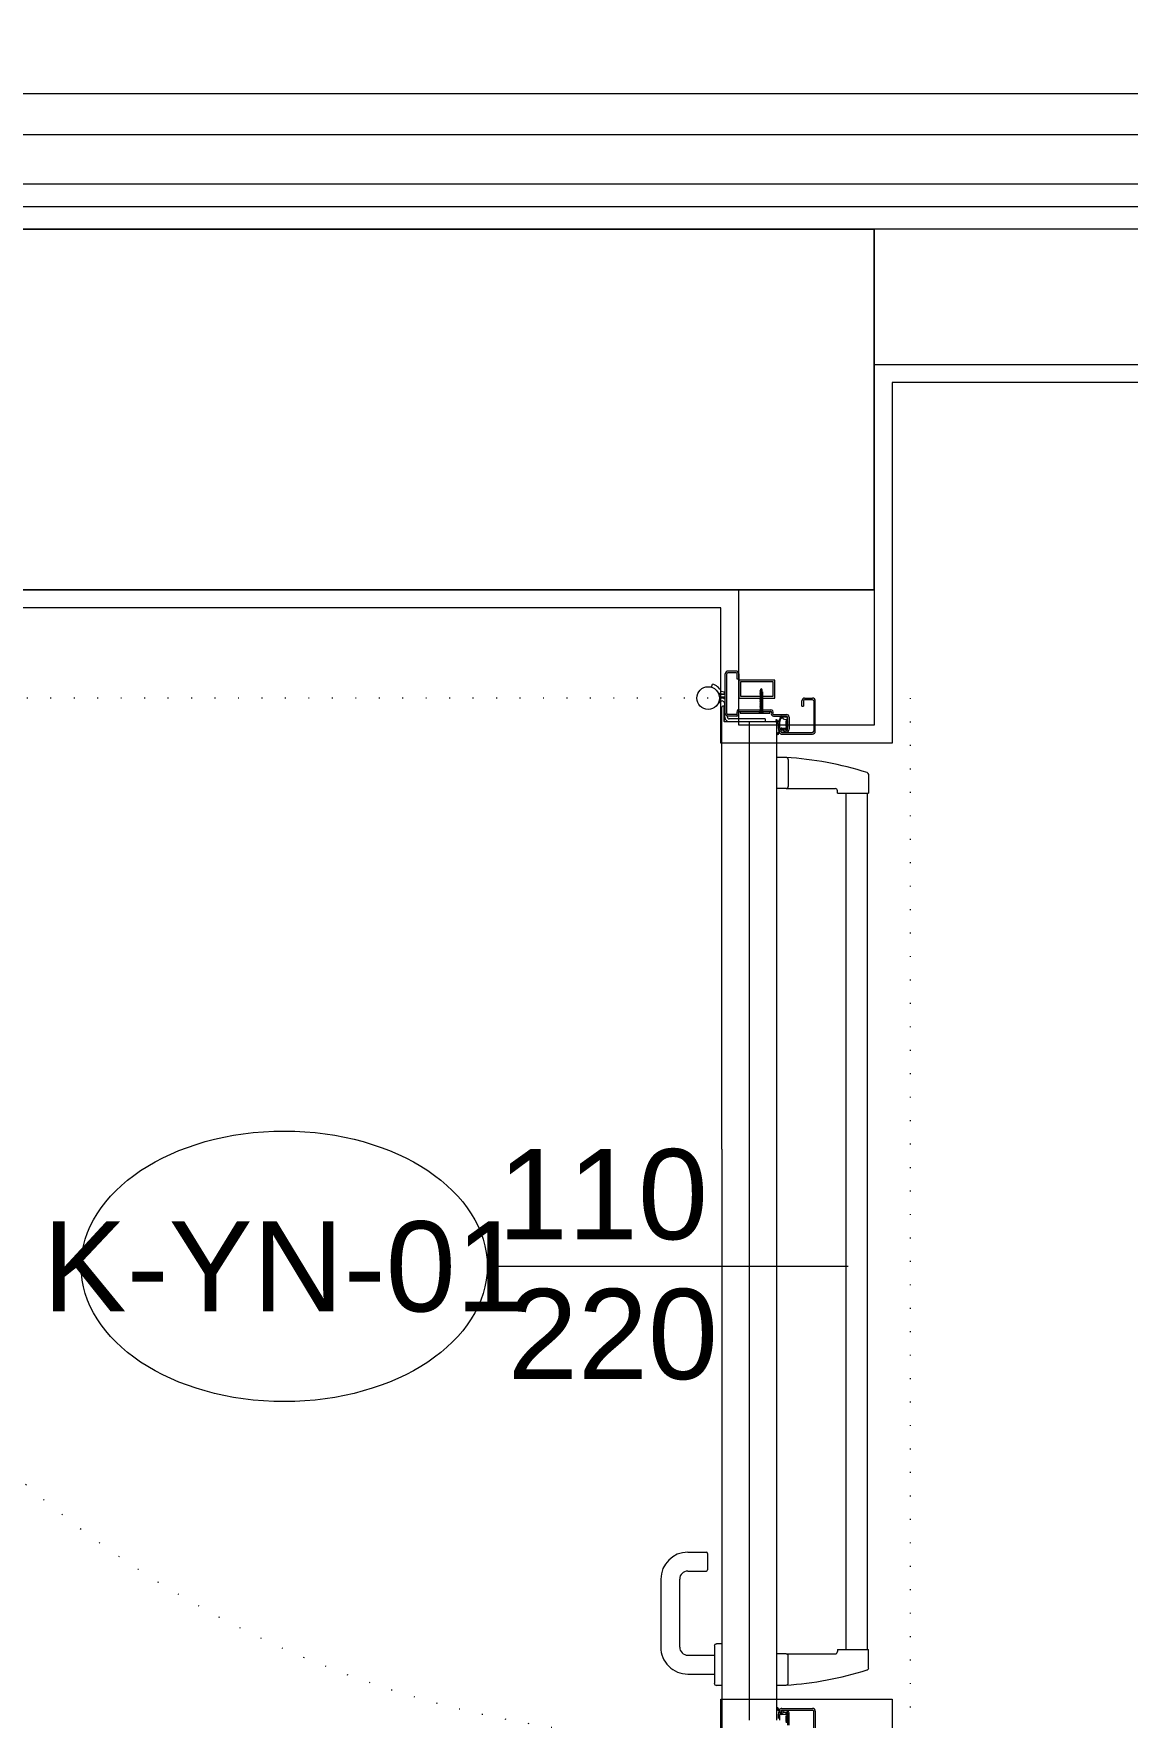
# Model space of a CAD drawing. Extents: x -1286 to 34975, y -230 to 6637.
# Drawn here: x 10302.7 to 10423.9, y 3727.5 to 3914.2 of the extents above; entities that cross this region are included whole.
import ezdxf
from ezdxf.enums import TextEntityAlignment as Align

# ---------------------------------------------------------------- set-up
doc = ezdxf.new("R2010")
doc.units = 0
doc.header["$LTSCALE"] = 20
doc.linetypes.add('DOT2', pattern=[0.125, 0, -0.125])
doc.layers.get('0').update_dxf_attribs({"color": 9, "lineweight": 9})
for name, color, linetype, lineweight in [('00', 9, 'Continuous', 9), ('01', 9, 'Continuous', 9), ('06D', 9, 'Continuous', 9), ('07', 9, 'Continuous', 9), ('10A', 9, 'Continuous', 9), ('14', 9, 'Continuous', 9), ('22', 8, 'Continuous', 9), ('33', 9, 'BATTING', 9)]:
    doc.layers.add(name, color=color, linetype=linetype, lineweight=lineweight)
doc.styles.add('Arial', font='arial.ttf', dxfattribs={"height": 2.5})
doc.linetypes.add('BATTING', pattern='A,0.0001,-0.1,[134,ltypeshp.shx,S=0.1,R=0,X=-0.1,Y=0],-0.2,[134,ltypeshp.shx,S=0.1,R=180,X=0.1,Y=0],-0.1', length=0.4001)

# ---------------------------------------------------------------- blocks, each defined once
blk = doc.blocks.new('p-yng-01')
at = {"ltscale": 2}
for p, q in [((10.49, 12.39), (12.53, 12.39)), ((12.53, 8.93), (12.53, 12.39)), ((12.53, 12.21), (107.47, 12.21)), ((109.51, 12.39), (107.47, 12.39)), ((107.47, 8.93), (107.47, 12.39)), ((12.53, 9.87), (107.47, 9.87)), ((12.04, 3.24), (12.04, 8.69)), ((12.53, 8.93), (12.28, 8.93)), ((107.47, 8.93), (107.72, 8.93)), ((107.96, 3.24), (107.96, 8.69)), ((8.57, 3.24), (8.57, 2.19)), ((8.82, 3.49), (11.79, 3.49)), ((12.04, 3.24), (12.04, 2.19)), ((107.96, 3.24), (107.96, 2.19)), ((111.18, 3.49), (108.21, 3.49)), ((111.43, 2.19), (111.43, 3.24)), ((96.84, -5.45), (98.63, -5.45)), ((106.87, -3.86), (106.87, -4.46)), ((107.12, -4.7), (111.21, -4.7)), ((108.12, -7.65), (108.12, -4.7)), ((110.22, -7.65), (110.22, -4.7)), ((111.46, -3.86), (111.46, -4.46)), ((96.69, -7.65), (96.69, -5.6)), ((98.78, -7.65), (98.78, -5.6)), ((99.68, -8.55), (107.22, -8.55)), ((99.68, -10.64), (107.22, -10.64))]:
    blk.add_line(p, q, dxfattribs=at)
at = {"linetype": 'Continuous'}
for p, q in [((2, 5.3), (2, 6.17)), ((2.18, 6.17), (2.18, 5.3)), ((5.68, 6.48), (2.31, 6.48)), ((2.31, 6.3), (5.68, 6.3)), ((5.81, 2.77), (5.81, 6.17)), ((5.99, 2.77), (5.99, 6.17)), ((114.01, 2.77), (114.01, 6.17)), ((114.19, 2.77), (114.19, 6.17)), ((114.32, 6.48), (117.69, 6.48)), ((117.69, 6.3), (114.32, 6.3)), ((2.31, 5.17), (2.9, 5.17)), ((2.9, 4.99), (2.31, 4.99)), ((2.9, 4.99), (2.9, 5.17)), ((3.82, 1.85), (3.82, 3.29)), ((4, 1.85), (4, 3.29)), ((4.01, 2.75), (4.08, 2.85)), ((4.04, 3.31), (4.18, 3.39)), ((4.12, 3.59), (5.45, 3.59)), ((5.45, 3.41), (4.12, 3.41)), ((4.12, 2.8), (4.29, 2.91)), ((4.29, 2.92), (4.36, 3.22)), ((4.65, 2.36), (4.41, 2.2)), ((4.46, 2.12), (4.83, 2.36)), ((4.47, 3.41), (5.1, 3.41)), ((4.59, -3.61), (4.59, 2.09)), ((4.69, 2.19), (52, 2.19)), ((5.33, 2.76), (5.34, 3.2)), ((5.35, 3.4), (5.56, 3.32)), ((5.45, 3.23), (5.45, 3.23)), ((5.55, 3.27), (5.46, 3.27)), ((5.58, 3.24), (5.46, 2.85)), ((5.75, 3.19), (5.63, 2.79)), ((5.77, 2.42), (5.98, 2.25)), ((5.78, 2.53), (6.04, 2.33)), ((52, 2.19), (115.31, 2.19)), ((114.22, 2.53), (113.96, 2.33)), ((114.23, 2.42), (114.02, 2.25)), ((114.25, 3.19), (114.37, 2.79)), ((114.42, 3.24), (114.54, 2.85)), ((114.65, 3.4), (114.44, 3.32)), ((114.45, 3.27), (114.54, 3.27)), ((115.88, 3.59), (114.55, 3.59)), ((114.55, 3.41), (115.88, 3.41)), ((114.55, 3.23), (114.55, 3.23)), ((114.67, 2.76), (114.66, 3.2)), ((1, 0.54), (0.95, 0.49)), ((1, 0.54), (0.95, 0.49)), ((1, 0.44), (0.95, 0.49)), ((1, 0.44), (0.95, 0.49)), ((1.12, 0.58), (1, 0.54)), ((1.12, 0.58), (1, 0.54)), ((1, 0.44), (1.12, 0.4)), ((1, 0.44), (1.12, 0.4)), ((1.11, 0.4), (1.18, 0.4)), ((1.11, 0.4), (1.18, 0.4)), ((3.27, 0.58), (1.12, 0.58)), ((1.12, 0.58), (1.12, 0.4)), ((3.27, 0.58), (1.12, 0.58)), ((1.12, 0.58), (1.12, 0.4)), ((3.16, 0.4), (1.12, 0.4)), ((3.16, 0.4), (1.12, 0.4)), ((1.14, 0.33), (1.33, 0.66)), ((1.14, 0.33), (1.33, 0.66)), ((1.14, 0.33), (1.16, 0.4)), ((1.14, 0.33), (1.16, 0.4)), ((1.15, 0.32), (1.34, 0.65)), ((1.15, 0.32), (1.34, 0.65)), ((1.2, 0.4), (1.27, 0.4)), ((1.2, 0.4), (1.27, 0.4)), ((1.29, 0.58), (1.21, 0.58)), ((1.29, 0.58), (1.21, 0.58)), ((1.23, 0.33), (1.42, 0.66)), ((1.23, 0.33), (1.42, 0.66)), ((1.23, 0.33), (1.25, 0.4)), ((1.23, 0.33), (1.25, 0.4)), ((1.24, 0.32), (1.43, 0.65)), ((1.24, 0.32), (1.43, 0.65)), ((1.29, 0.4), (1.36, 0.4)), ((1.29, 0.4), (1.36, 0.4)), ((1.38, 0.58), (1.3, 0.58)), ((1.38, 0.58), (1.3, 0.58)), ((1.31, 0.58), (1.32, 0.61)), ((1.31, 0.58), (1.32, 0.61)), ((1.32, 0.33), (1.51, 0.66)), ((1.32, 0.33), (1.51, 0.66)), ((1.32, 0.33), (1.34, 0.4)), ((1.32, 0.33), (1.34, 0.4)), ((1.33, 0.32), (1.52, 0.65)), ((1.33, 0.32), (1.52, 0.65)), ((1.38, 0.4), (1.45, 0.4)), ((1.38, 0.4), (1.45, 0.4)), ((1.47, 0.58), (1.39, 0.58)), ((1.47, 0.58), (1.39, 0.58)), ((1.4, 0.58), (1.41, 0.61)), ((1.4, 0.58), (1.41, 0.61)), ((1.41, 0.33), (1.6, 0.66)), ((1.41, 0.33), (1.6, 0.66)), ((1.41, 0.33), (1.6, 0.66)), ((1.41, 0.33), (1.6, 0.66)), ((1.41, 0.33), (1.43, 0.4)), ((1.41, 0.33), (1.43, 0.4)), ((1.41, 0.33), (1.43, 0.4)), ((1.41, 0.33), (1.43, 0.4)), ((1.42, 0.32), (1.61, 0.65)), ((1.42, 0.32), (1.61, 0.65)), ((1.42, 0.32), (1.61, 0.65)), ((1.42, 0.32), (1.61, 0.65)), ((1.47, 0.4), (1.54, 0.4)), ((1.47, 0.4), (1.54, 0.4)), ((1.47, 0.4), (1.54, 0.4)), ((1.47, 0.4), (1.54, 0.4)), ((1.56, 0.58), (1.48, 0.58)), ((1.56, 0.58), (1.48, 0.58)), ((1.49, 0.58), (1.5, 0.61)), ((1.49, 0.58), (1.5, 0.61)), ((1.5, 0.33), (1.69, 0.66)), ((1.5, 0.33), (1.69, 0.66)), ((1.5, 0.33), (1.52, 0.4)), ((1.5, 0.33), (1.52, 0.4)), ((1.51, 0.32), (1.7, 0.65)), ((1.51, 0.32), (1.7, 0.65)), ((1.56, 0.4), (1.63, 0.4)), ((1.56, 0.4), (1.63, 0.4)), ((1.65, 0.58), (1.57, 0.58)), ((1.65, 0.58), (1.57, 0.58)), ((1.58, 0.58), (1.59, 0.61)), ((1.58, 0.58), (1.59, 0.61)), ((1.58, 0.58), (1.59, 0.61)), ((1.58, 0.58), (1.59, 0.61)), ((1.59, 0.33), (1.78, 0.66)), ((1.59, 0.33), (1.78, 0.66)), ((1.59, 0.33), (1.61, 0.4)), ((1.59, 0.33), (1.61, 0.4)), ((1.6, 0.32), (1.79, 0.65)), ((1.6, 0.32), (1.79, 0.65)), ((1.65, 0.4), (1.72, 0.4)), ((1.65, 0.4), (1.72, 0.4)), ((1.74, 0.58), (1.66, 0.58)), ((1.74, 0.58), (1.66, 0.58)), ((1.67, 0.58), (1.68, 0.61)), ((1.67, 0.58), (1.68, 0.61)), ((1.68, 0.33), (1.87, 0.66)), ((1.68, 0.33), (1.87, 0.66)), ((1.68, 0.33), (1.7, 0.4)), ((1.68, 0.33), (1.7, 0.4)), ((1.69, 0.32), (1.88, 0.65)), ((1.69, 0.32), (1.88, 0.65)), ((1.74, 0.4), (1.81, 0.4)), ((1.74, 0.4), (1.81, 0.4)), ((1.83, 0.58), (1.75, 0.58)), ((1.83, 0.58), (1.75, 0.58)), ((1.76, 0.58), (1.77, 0.61)), ((1.76, 0.58), (1.77, 0.61)), ((1.77, 0.33), (1.96, 0.66)), ((1.77, 0.33), (1.96, 0.66)), ((1.77, 0.33), (1.79, 0.4)), ((1.77, 0.33), (1.79, 0.4)), ((1.78, 0.32), (1.97, 0.65)), ((1.78, 0.32), (1.97, 0.65)), ((1.83, 0.4), (1.9, 0.4)), ((1.83, 0.4), (1.9, 0.4)), ((1.92, 0.58), (1.84, 0.58)), ((1.92, 0.58), (1.84, 0.58)), ((1.85, 0.58), (1.86, 0.61)), ((1.85, 0.58), (1.86, 0.61)), ((1.86, 0.33), (2.05, 0.66)), ((1.86, 0.33), (2.05, 0.66)), ((1.86, 0.33), (1.88, 0.4)), ((1.86, 0.33), (1.88, 0.4)), ((1.87, 0.32), (2.06, 0.65)), ((1.87, 0.32), (2.06, 0.65)), ((1.92, 0.4), (1.99, 0.4)), ((1.92, 0.4), (1.99, 0.4)), ((2.01, 0.58), (1.93, 0.58)), ((2.01, 0.58), (1.93, 0.58)), ((1.94, 0.58), (1.95, 0.61)), ((1.94, 0.58), (1.95, 0.61)), ((1.95, 0.33), (2.14, 0.66)), ((1.95, 0.33), (2.14, 0.66)), ((1.95, 0.33), (1.97, 0.4)), ((1.95, 0.33), (1.97, 0.4)), ((1.96, 0.32), (2.15, 0.65)), ((1.96, 0.32), (2.15, 0.65)), ((2, -2), (2, 0.69)), ((2.01, 0.4), (2.08, 0.4)), ((2.01, 0.4), (2.08, 0.4)), ((2.1, 0.58), (2.02, 0.58)), ((2.1, 0.58), (2.02, 0.58)), ((2.03, 0.58), (2.04, 0.61)), ((2.03, 0.58), (2.04, 0.61)), ((2.04, 0.33), (2.23, 0.66)), ((2.04, 0.33), (2.23, 0.66)), ((2.04, 0.33), (2.06, 0.4)), ((2.04, 0.33), (2.06, 0.4)), ((2.05, 0.32), (2.24, 0.65)), ((2.05, 0.32), (2.24, 0.65)), ((2.1, 0.4), (2.17, 0.4)), ((2.1, 0.4), (2.17, 0.4)), ((2.19, 0.58), (2.11, 0.58)), ((2.19, 0.58), (2.11, 0.58)), ((2.12, 0.58), (2.13, 0.61)), ((2.12, 0.58), (2.13, 0.61)), ((2.13, 0.33), (2.32, 0.66)), ((2.13, 0.33), (2.32, 0.66)), ((2.13, 0.33), (2.15, 0.4)), ((2.13, 0.33), (2.15, 0.4)), ((2.14, 0.32), (2.33, 0.65)), ((2.14, 0.32), (2.33, 0.65)), ((2.19, 0.4), (2.26, 0.4)), ((2.19, 0.4), (2.26, 0.4)), ((2.28, 0.58), (2.2, 0.58)), ((2.28, 0.58), (2.2, 0.58)), ((2.21, 0.58), (2.22, 0.61)), ((2.21, 0.58), (2.22, 0.61)), ((2.22, 0.33), (2.41, 0.66)), ((2.22, 0.33), (2.41, 0.66)), ((2.22, 0.33), (2.24, 0.4)), ((2.22, 0.33), (2.24, 0.4)), ((2.23, 0.32), (2.42, 0.65)), ((2.23, 0.32), (2.42, 0.65)), ((2.28, 0.4), (2.35, 0.4)), ((2.28, 0.4), (2.35, 0.4)), ((2.37, 0.58), (2.29, 0.58)), ((2.37, 0.58), (2.29, 0.58)), ((2.3, 0.58), (2.31, 0.61)), ((2.3, 0.58), (2.31, 0.61)), ((2.31, 0.33), (2.5, 0.66)), ((2.31, 0.33), (2.5, 0.66)), ((2.31, 0.33), (2.33, 0.4)), ((2.31, 0.33), (2.33, 0.4)), ((2.32, 0.32), (2.51, 0.65)), ((2.32, 0.32), (2.51, 0.65)), ((2.37, 0.4), (2.44, 0.4)), ((2.37, 0.4), (2.44, 0.4)), ((2.46, 0.58), (2.38, 0.58)), ((2.46, 0.58), (2.38, 0.58)), ((2.39, 0.58), (2.4, 0.61)), ((2.39, 0.58), (2.4, 0.61)), ((2.4, 0.33), (2.59, 0.66)), ((2.4, 0.33), (2.59, 0.66)), ((2.4, 0.33), (2.59, 0.66)), ((2.4, 0.33), (2.59, 0.66)), ((2.4, 0.33), (2.42, 0.4)), ((2.4, 0.33), (2.42, 0.4)), ((2.4, 0.33), (2.42, 0.4)), ((2.4, 0.33), (2.42, 0.4)), ((2.41, 0.32), (2.6, 0.65)), ((2.41, 0.32), (2.6, 0.65)), ((2.41, 0.32), (2.6, 0.65)), ((2.41, 0.32), (2.6, 0.65)), ((2.46, 0.4), (2.53, 0.4)), ((2.46, 0.4), (2.56, 0.4)), ((2.46, 0.4), (2.53, 0.4)), ((2.46, 0.4), (2.56, 0.4)), ((2.55, 0.58), (2.47, 0.58)), ((2.55, 0.58), (2.47, 0.58)), ((2.48, 0.58), (2.49, 0.61)), ((2.48, 0.58), (2.49, 0.61)), ((2.49, 0.33), (2.68, 0.66)), ((2.49, 0.33), (2.68, 0.66)), ((2.49, 0.33), (2.51, 0.4)), ((2.49, 0.33), (2.51, 0.4)), ((2.5, 0.32), (2.69, 0.65)), ((2.5, 0.32), (2.69, 0.65)), ((2.55, 0.4), (2.62, 0.4)), ((2.55, 0.4), (2.62, 0.4)), ((2.64, 0.58), (2.56, 0.58)), ((2.6, 0.58), (2.56, 0.58)), ((2.64, 0.58), (2.56, 0.58)), ((2.6, 0.58), (2.56, 0.58)), ((2.6, 0.4), (2.56, 0.4)), ((2.6, 0.4), (2.56, 0.4)), ((2.57, 0.58), (2.58, 0.61)), ((2.57, 0.58), (2.58, 0.61)), ((2.57, 0.58), (2.58, 0.61)), ((2.57, 0.58), (2.58, 0.61)), ((2.58, 0.33), (2.77, 0.66)), ((2.58, 0.33), (2.77, 0.66)), ((2.58, 0.33), (2.6, 0.4)), ((2.58, 0.33), (2.6, 0.4)), ((2.59, 0.32), (2.78, 0.65)), ((2.59, 0.32), (2.78, 0.65)), ((2.64, 0.4), (2.71, 0.4)), ((2.73, 0.58), (2.65, 0.58)), ((2.66, 0.58), (2.67, 0.61)), ((2.67, 0.33), (2.86, 0.66)), ((2.67, 0.33), (2.69, 0.4)), ((2.68, 0.32), (2.87, 0.65)), ((2.73, 0.4), (2.8, 0.4)), ((2.82, 0.58), (2.74, 0.58)), ((2.75, 0.58), (2.76, 0.61)), ((2.76, 0.33), (2.95, 0.66)), ((2.76, 0.33), (2.78, 0.4)), ((2.77, 0.32), (2.96, 0.65)), ((2.82, 0.4), (2.89, 0.4)), ((2.91, 0.58), (2.83, 0.58)), ((2.84, 0.58), (2.85, 0.61)), ((2.85, 0.33), (3.04, 0.66)), ((2.85, 0.33), (2.87, 0.4)), ((2.86, 0.32), (3.05, 0.65)), ((2.91, 0.4), (2.98, 0.4)), ((3, 0.58), (2.92, 0.58)), ((2.93, 0.58), (2.94, 0.61)), ((2.94, 0.33), (3.13, 0.66)), ((2.94, 0.33), (2.96, 0.4)), ((2.95, 0.32), (3.14, 0.65)), ((3, 0.4), (3.07, 0.4)), ((3.09, 0.58), (3.01, 0.58)), ((3.02, 0.58), (3.03, 0.61)), ((3.03, 0.33), (3.22, 0.66)), ((3.03, 0.33), (3.05, 0.4)), ((3.04, 0.32), (3.23, 0.65)), ((3.09, 0.4), (3.16, 0.4)), ((3.18, 0.58), (3.1, 0.58)), ((3.11, 0.58), (3.12, 0.61)), ((3.12, 0.33), (3.31, 0.66)), ((3.12, 0.33), (3.14, 0.4)), ((3.13, 0.32), (3.32, 0.65)), ((3.18, 0.4), (3.25, 0.4)), ((3.27, 0.58), (3.19, 0.58)), ((3.2, 0.58), (3.21, 0.61)), ((3.21, 0.33), (3.4, 0.66)), ((3.21, 0.33), (3.23, 0.4)), ((3.22, 0.32), (3.41, 0.65)), ((3.27, 0.4), (3.34, 0.4)), ((3.36, 0.58), (3.28, 0.58)), ((3.29, 0.58), (3.3, 0.61)), ((3.3, -1.95), (3.3, 1.56)), ((3.3, 0.33), (3.49, 0.66)), ((3.3, 0.33), (3.32, 0.4)), ((3.31, 0.32), (3.5, 0.65)), ((3.36, 0.4), (3.43, 0.4)), ((3.45, 0.58), (3.37, 0.58)), ((3.38, 0.58), (3.39, 0.61)), ((3.39, 0.33), (3.58, 0.66)), ((3.39, 0.33), (3.41, 0.4)), ((3.4, 0.32), (3.59, 0.65)), ((3.45, 0.4), (3.55, 0.4)), ((3.54, 0.58), (3.46, 0.58)), ((3.47, 0.58), (3.48, 0.61)), ((3.48, -1.98), (3.48, 1.56)), ((3.68, 1.45), (3.48, 1.45)), ((3.59, 0.58), (3.55, 0.58)), ((3.59, 0.4), (3.55, 0.4)), ((3.56, 0.58), (3.57, 0.61)), ((3.59, 1.63), (3.62, 1.62)), ((3.65, 0.74), (3.59, 0.58)), ((3.65, 0.24), (3.59, 0.4)), ((3.68, 0.52), (3.64, 0.52)), ((3.68, 0.46), (3.64, 0.46)), ((3.7, 1.78), (3.67, 1.79)), ((3.68, -1.86), (3.68, 1.45)), ((3.68, 0.52), (3.68, 0.73)), ((3.68, 0.46), (3.68, 0.24)), ((4.3, 0.93), (4.59, 0.93)), ((4.3, 0.93), (4.3, -3.06)), ((3.48, -1.86), (3.68, -1.86)), ((-0.99, -2.3), (-0.99, -3.2)), ((-0.81, -2.3), (-0.81, -3.2)), ((-0.1, -2.18), (-0.69, -2.18)), ((3.7, -3.32), (-0.69, -3.32)), ((3.7, -3.5), (-0.69, -3.5)), ((-0.1, -2), (-0.1, -2.18)), ((1.23, -3.95), (1.3, -3.6)), ((1.3, -3.6), (1.59, -3.67)), ((1.59, -3.67), (1.49, -4.14)), ((1.59, -3.5), (1.59, -4.06)), ((1.89, -3.5), (1.89, -4.13)), ((2.7, -3.56), (2.62, -3.56)), ((4.4, -3.56), (2.7, -3.56)), ((2.9, -3.66), (2.9, -3.76)), ((2.9, -3.66), (4.54, -3.66)), ((3.3, -2.18), (3.3, -1.95)), ((3.3, -1.95), (3.3, -1.98)), ((3.3, -1.95), (3.3, -1.98)), ((3.59, -2.04), (3.62, -2.03)), ((3.7, -2.19), (3.67, -2.2)), ((3.82, -2.26), (3.82, -3.2)), ((4, -2.26), (4, -3.2)), ((4.1, -3.26), (4, -3.26)), ((4.4, -3.66), (4.4, -3.56)), ((0.79, -5.03), (0.44, -4.92)), ((2.84, -4.45), (2.42, -4.08)), ((52, -3.86), (3, -3.86)), ((52, -3.86), (117.3, -3.86))]:
    blk.add_line(p, q, dxfattribs=at)
blk.add_line((114.9, 3.41), (115.53, 3.41))
at = {"linetype": 'DOT2'}
blk.add_line((2, -5.39), (2, -120.81), dxfattribs=at)
blk.add_lwpolyline([(2, 17), (118, 17)], dxfattribs=at)
at = {"linetype": 'Continuous'}
for points in [[(2, -2), (2, 2), (0, 2), (0, -2)], [(1.8, -1.8), (1.8, 1.8), (0.2, 1.8), (0.2, -1.8)]]:
    blk.add_lwpolyline(points, close=True, dxfattribs=at)
at = {"ltscale": 0.29}
blk.add_lwpolyline([(4.69, -0.83), (115.31, -0.84)], dxfattribs=at)
at = {"linetype": 'Continuous'}
blk.add_lwpolyline([(-0.69, -2), (-0.1, -2)], dxfattribs=at)
for centre, radius in [((4.12, 3.22), 0), ((2, -5.39), 1.26)]:
    blk.add_circle(centre, radius, dxfattribs=at)
at = {"ltscale": 2}
for centre, radius, start, end in [((45.73, 0.95), 37.22, 162.3802, 176.4723), ((10.49, 12.15), 0.247, 90, 162.3802), ((109.51, 12.15), 0.247, 17.6198, 90), ((74.27, 0.95), 37.22, 3.5277, 17.6198), ((12.28, 8.69), 0.247, 90, 180), ((107.72, 8.69), 0.247, 0, 90), ((8.82, 3.24), 0.247, 90, 180), ((11.79, 3.24), 0.247, 0, 90), ((108.21, 3.24), 0.247, 90, 180), ((111.18, 3.24), 0.247, 0, 90), ((96.84, -5.6), 0.15, 90, 180), ((98.63, -5.6), 0.15, 0, 90), ((107.12, -4.46), 0.249, 180, 270), ((111.21, -4.46), 0.249, 270, 0), ((99.68, -7.65), 2.99, 180, 270), ((99.68, -7.65), 0.898, 180, 270), ((107.22, -7.65), 2.99, 270, 0), ((107.22, -7.65), 0.898, 270, 0)]:
    blk.add_arc(centre, radius, start, end, dxfattribs=at)
at = {"linetype": 'Continuous'}
for centre, radius, start, end in [((2.31, 6.17), 0.309, 90, 180), ((2.31, 6.17), 0.13, 90, 180), ((5.68, 6.17), 0.309, 0, 90), ((5.68, 6.17), 0.309, 0, 90), ((5.68, 6.17), 0.13, 0, 90), ((5.68, 6.17), 0.13, 0, 90), ((114.32, 6.17), 0.309, 90, 180), ((114.32, 6.17), 0.13, 90, 180), ((2.31, 5.3), 0.309, 180, 270), ((2.31, 5.3), 0.13, 180, 270), ((4.12, 3.29), 0.299, 90, 180), ((4.12, 3.29), 0.12, 90, 180), ((4.03, 3.12), 0.0312, 100.8786, 243.4258), ((4.1, 2.71), 0.0959, 154.0369, 249.2134), ((4.1, 3.22), 0.157, 239.3013, 259.1148), ((4.13, 2.86), 0.133, 128.8627, 148.8778), ((4.03, 2.92), 0.0132, 148.8705, 187.3774), ((4.04, 2.92), 0.0264, 187.3783, 268.9641), ((4.06, 3.29), 0.0235, 121.8829, 242.3954), ((4.04, 3.23), 0.0871, 263.7597, 337.0285), ((4.05, 2.85), 0.049, 80.765, 103.2427), ((3.68, 2.57), 0.784, 57.2254, 62.3935), ((4.01, 3.04), 0.0905, 294.1976, 348.1638), ((4.06, 2.87), 0.0282, 333.7959, 80.7687), ((4.06, 3.03), 0.0377, 348.1661, 79.1104), ((5.9, 6.49), 4.28, 244.6875, 253.0507), ((4.09, 3.21), 0.0282, 337.0285, 57.2131), ((4.16, 2.77), 0.0479, 134.0198, 235.7455), ((4.92, 4.02), 1.51, 238.7149, 261.6894), ((4.25, 3.27), 0.141, 80.0177, 120.3968), ((4.77, 6.23), 2.87, 260.017, 279.9465), ((4.27, 2.93), 0.0188, 312.4272, 347.199), ((4.39, 3.22), 0.0358, 79.2474, 167.2037), ((4.44, 2.16), 0.0479, 122.6999, 302.6999), ((4.83, 5.51), 2.3, 259.2417, 281.0784), ((4.69, 2.09), 0.0998, 90, 180), ((4.64, 2.37), 0.0192, 302.623, 73.0521), ((5.05, 4.91), 2.41, 261.4527, 275.8288), ((4.85, 2.33), 0.0383, 85.2104, 122.7022), ((5.09, 5.19), 2.83, 265.2016, 282.9973), ((5.29, 3.26), 0.153, 69.1739, 99.9465), ((5.28, 3.2), 0.0575, 359.4411, 101.073), ((5.29, 2.59), 0.0767, 275.8292, 21.9624), ((5.74, 2.77), 0.403, 181.2939, 201.9637), ((5.46, 3.25), 0.0235, 90.7292, 220.5483), ((5.72, 2.77), 0.274, 162.8619, 0), ((5.45, 3.28), 0.309, 342.8599, 90), ((5.45, 3.28), 0.13, 342.8582, 90), ((5.32, 3.1), 0.183, 14.7185, 46.0603), ((6.28, 2.82), 0.796, 175.9723, 187.9232), ((5.59, 2.86), 0.108, 139.809, 171.2848), ((5.7, 2.74), 0.216, 188.6789, 284.0284), ((5.12, 3), 0.405, 353.3622, 21.0615), ((5.47, 2.96), 0.0518, 319.8052, 349.7927), ((5.55, 3.3), 0.0223, 269.4232, 71.2563), ((5.72, 2.77), 0.0948, 162.8632, 0), ((5.74, 2.38), 0.0479, 51.8479, 102.9919), ((5.76, 2.51), 0.0288, 52.198, 104.0165), ((6.01, 2.29), 0.0479, 232.201, 52.2001), ((113.99, 2.29), 0.0479, 127.7999, 307.799), ((114.28, 2.77), 0.274, 180, 17.1381), ((114.28, 2.77), 0.0948, 180, 17.135), ((114.24, 2.51), 0.0288, 75.9835, 127.802), ((114.26, 2.38), 0.0479, 77.0081, 128.1521), ((114.55, 3.28), 0.309, 90, 197.1401), ((114.3, 2.74), 0.216, 255.9716, 351.3211), ((114.91, 5.19), 2.83, 257.0027, 274.7984), ((114.55, 3.28), 0.13, 90, 197.1418), ((114.45, 3.3), 0.0223, 108.7437, 270.5768), ((114.88, 3), 0.405, 158.9385, 186.6378), ((114.53, 2.96), 0.0518, 190.2073, 220.1948), ((114.41, 2.86), 0.108, 8.7152, 40.191), ((114.68, 3.1), 0.183, 133.9397, 165.2815), ((113.72, 2.82), 0.796, 352.0768, 4.0277), ((114.54, 3.25), 0.0235, 319.4517, 89.2708), ((114.71, 2.59), 0.0767, 158.0376, 264.1708), ((114.26, 2.77), 0.403, 338.0363, 358.7061), ((114.71, 3.26), 0.153, 80.0535, 110.8261), ((114.72, 3.2), 0.0575, 78.927, 180.5589), ((114.95, 4.91), 2.41, 264.1712, 278.5473), ((115.17, 5.51), 2.3, 258.9216, 280.7583), ((115.23, 6.23), 2.87, 260.0535, 279.983), ((0.94, 0.72), 0.235, 274.361, 322.1025), ((0.94, 0.72), 0.235, 274.361, 322.1025), ((0.94, 0.25), 0.235, 37.8975, 85.639), ((0.94, 0.25), 0.235, 37.8975, 85.639), ((1.15, 0.33), 0.00583, 150.3204, 330.3204), ((1.15, 0.33), 0.00583, 150.3204, 330.3204), ((1.24, 0.33), 0.00583, 150.3204, 330.3204), ((1.24, 0.33), 0.00583, 150.3204, 330.3204), ((1.33, 0.33), 0.00583, 150.3204, 330.3204), ((1.33, 0.33), 0.00583, 150.3204, 330.3204), ((1.34, 0.66), 0.00583, 330.3204, 150.3204), ((1.34, 0.66), 0.00583, 330.3204, 150.3204), ((1.42, 0.33), 0.00583, 150.3204, 330.3204), ((1.42, 0.33), 0.00583, 150.3204, 330.3204), ((1.42, 0.33), 0.00583, 150.3204, 330.3204), ((1.42, 0.33), 0.00583, 150.3204, 330.3204), ((1.43, 0.66), 0.00583, 330.3204, 150.3204), ((1.43, 0.66), 0.00583, 330.3204, 150.3204), ((1.51, 0.33), 0.00583, 150.3204, 330.3204), ((1.51, 0.33), 0.00583, 150.3204, 330.3204), ((1.51, 0.33), 0.00583, 150.3204, 330.3204), ((1.51, 0.33), 0.00583, 150.3204, 330.3204), ((1.52, 0.66), 0.00583, 330.3204, 150.3204), ((1.52, 0.66), 0.00583, 330.3204, 150.3204), ((1.6, 0.33), 0.00583, 150.3204, 330.3204), ((1.6, 0.33), 0.00583, 150.3204, 330.3204), ((1.61, 0.66), 0.00583, 330.3204, 150.3204), ((1.61, 0.66), 0.00583, 330.3204, 150.3204), ((1.61, 0.66), 0.00583, 330.3204, 150.3204), ((1.61, 0.66), 0.00583, 330.3204, 150.3204), ((1.69, 0.33), 0.00583, 150.3204, 330.3204), ((1.69, 0.33), 0.00583, 150.3204, 330.3204), ((1.7, 0.66), 0.00583, 330.3204, 150.3204), ((1.7, 0.66), 0.00583, 330.3204, 150.3204), ((1.78, 0.33), 0.00583, 150.3204, 330.3204), ((1.78, 0.33), 0.00583, 150.3204, 330.3204), ((1.79, 0.66), 0.00583, 330.3204, 150.3204), ((1.79, 0.66), 0.00583, 330.3204, 150.3204), ((1.87, 0.33), 0.00583, 150.3204, 330.3204), ((1.87, 0.33), 0.00583, 150.3204, 330.3204), ((1.88, 0.66), 0.00583, 330.3204, 150.3204), ((1.88, 0.66), 0.00583, 330.3204, 150.3204), ((1.96, 0.33), 0.00583, 150.3204, 330.3204), ((1.96, 0.33), 0.00583, 150.3204, 330.3204), ((1.97, 0.66), 0.00583, 330.3204, 150.3204), ((1.97, 0.66), 0.00583, 330.3204, 150.3204), ((2.05, 0.33), 0.00583, 150.3204, 330.3204), ((2.05, 0.33), 0.00583, 150.3204, 330.3204), ((2.06, 0.66), 0.00583, 330.3204, 150.3204), ((2.06, 0.66), 0.00583, 330.3204, 150.3204), ((2.14, 0.33), 0.00583, 150.3204, 330.3204), ((2.14, 0.33), 0.00583, 150.3204, 330.3204), ((2.15, 0.66), 0.00583, 330.3204, 150.3204), ((2.15, 0.66), 0.00583, 330.3204, 150.3204), ((2.23, 0.33), 0.00583, 150.3204, 330.3204), ((2.23, 0.33), 0.00583, 150.3204, 330.3204), ((2.24, 0.66), 0.00583, 330.3204, 150.3204), ((2.24, 0.66), 0.00583, 330.3204, 150.3204), ((2.32, 0.33), 0.00583, 150.3204, 330.3204), ((2.32, 0.33), 0.00583, 150.3204, 330.3204), ((2.33, 0.66), 0.00583, 330.3204, 150.3204), ((2.33, 0.66), 0.00583, 330.3204, 150.3204), ((2.41, 0.33), 0.00583, 150.3204, 330.3204), ((2.41, 0.33), 0.00583, 150.3204, 330.3204), ((2.41, 0.33), 0.00583, 150.3204, 330.3204), ((2.41, 0.33), 0.00583, 150.3204, 330.3204), ((2.42, 0.66), 0.00583, 330.3204, 150.3204), ((2.42, 0.66), 0.00583, 330.3204, 150.3204), ((2.5, 0.33), 0.00583, 150.3204, 330.3204), ((2.5, 0.33), 0.00583, 150.3204, 330.3204), ((2.51, 0.66), 0.00583, 330.3204, 150.3204), ((2.51, 0.66), 0.00583, 330.3204, 150.3204), ((2.59, 0.33), 0.00583, 150.3204, 330.3204), ((2.59, 0.33), 0.00583, 150.3204, 330.3204), ((2.6, 0.66), 0.00583, 330.3204, 150.3204), ((2.6, 0.66), 0.00583, 330.3204, 150.3204), ((2.6, 0.66), 0.00583, 330.3204, 150.3204), ((2.6, 0.66), 0.00583, 330.3204, 150.3204), ((2.68, 0.33), 0.00583, 150.3204, 330.3204), ((2.69, 0.66), 0.00583, 330.3204, 150.3204), ((2.77, 0.33), 0.00583, 150.3204, 330.3204), ((2.78, 0.66), 0.00583, 330.3204, 150.3204), ((2.86, 0.33), 0.00583, 150.3204, 330.3204), ((2.87, 0.66), 0.00583, 330.3204, 150.3204), ((2.95, 0.33), 0.00583, 150.3204, 330.3204), ((2.96, 0.66), 0.00583, 330.3204, 150.3204), ((3.04, 0.33), 0.00583, 150.3204, 330.3204), ((3.05, 0.66), 0.00583, 330.3204, 150.3204), ((3.13, 0.33), 0.00583, 150.3204, 330.3204), ((3.14, 0.66), 0.00583, 330.3204, 150.3204), ((3.22, 0.33), 0.00583, 150.3204, 330.3204), ((3.23, 0.66), 0.00583, 330.3204, 150.3204), ((3.56, 1.56), 0.259, 63.211, 180), ((3.31, 0.33), 0.00583, 150.3204, 330.3204), ((3.32, 0.66), 0.00583, 330.3204, 150.3204), ((3.4, 0.33), 0.00583, 150.3204, 330.3204), ((3.41, 0.66), 0.00583, 330.3204, 150.3204), ((3.56, 1.56), 0.0798, 63.202, 180), ((3.5, 0.66), 0.00583, 330.3204, 150.3204), ((3.59, 0.66), 0.00583, 330.3204, 150.3204), ((3.64, 0.49), 0.0291, 90, 270), ((3.74, 1.85), 0.259, 243.215, 0), ((3.66, 0.73), 0.015, 0, 150.0864), ((3.66, 0.24), 0.015, 209.9136, 0), ((3.74, 1.85), 0.0798, 243.2115, 0), ((-0.69, -2.3), 0.299, 90, 180), ((-0.69, -3.2), 0.299, 180, 270), ((-0.69, -2.3), 0.12, 90, 180), ((-0.69, -3.2), 0.12, 180, 270), ((2.62, -3.86), 0.599, 143.1286, 207.6333), ((2.62, -3.86), 0.299, 90, 228.3987), ((3, -3.66), 0.0998, 90, 180), ((3.56, -1.97), 0.259, 181.1025, 296.789), ((3.56, -1.97), 0.0798, 183.5852, 296.798), ((3.74, -2.26), 0.259, 0, 116.785), ((3.74, -2.26), 0.0798, 0, 116.7885), ((3.7, -3.2), 0.299, 270, 0), ((3.7, -3.2), 0.12, 270, 0), ((4.1, -3.06), 0.2, 270, 0), ((4.1, -3.06), 0.499, 270, 0), ((4.54, -3.61), 0.0499, 270, 0), ((2, -5.39), 1.63, 118.3166, 163.1721), ((1.2, -4.07), 0.297, 318.0259, 347.3911), ((1.39, -4.06), 0.2, 292.0474, 0), ((3, -3.76), 0.0998, 180, 270)]:
    blk.add_arc(centre, radius, start, end, dxfattribs=at)
at = {"linetype": 'DOT2'}
blk.add_arc((2, -5.39), 115.41, 269.9997, 0.8132, dxfattribs=at)
blk = doc.blocks.new('0_doorno')
blk.add_lwpolyline([(4.5, 0), (12.5, 0)])
blk.add_ellipse((0, 0), major_axis=(-4.5, 0), ratio=0.666667)
at = {"style": 'Arial'}
blk.add_attdef('YUKSEKLIK', text='', height=2, dxfattribs=at).set_placement((5, 5.9), align=Align.TOP_LEFT)
blk.add_attdef('KAPINO', text='', height=1.4, dxfattribs=at).set_placement((-0.019, -0.035), align=Align.MIDDLE)
blk.add_attdef('GENISLIK', text='', height=2, dxfattribs=at).set_placement((5, -1.895), align=Align.BOTTOM_LEFT)

msp = doc.modelspace()

# ---------------------------------------------------------------- linework, layer by layer
at = {"layer": '00'}
for points in [[(10595.84, 3892.5), (10395.84, 3892.5), (10395.84, 3877.49), (10595.84, 3877.49)], [(10395.84, 3837.5), (10380.84, 3837.5), (10380.84, 3852.5), (10395.84, 3852.5)]]:
    msp.add_lwpolyline(points, close=True, dxfattribs=at)
at = {"layer": '01'}
for points in [[(10395.84, 3852.5), (9845.84, 3852.5), (9845.84, 3582.5), (10395.84, 3582.5), (10395.84, 3542.5), (9795.84, 3542.5), (9795.84, 3892.5), (10395.84, 3892.5)], [(10395.84, 3892.5), (9795.84, 3892.5), (9795.84, 3542.5), (10395.84, 3542.5), (10395.84, 3582.5), (9845.84, 3582.5), (9845.84, 3852.5), (10395.84, 3852.5)]]:
    msp.add_lwpolyline(points, close=True, dxfattribs=at)
at = {"layer": '06D'}
msp.add_lwpolyline([(12297.51, 207.5), (11450.84, 207.5), (11450.84, 307.5), (7390.84, 307.5), (7390.84, 1357.5), (9790.84, 1357.5), (9790.84, 3897.5), (11450.84, 3897.5), (11450.84, 3997.5), (12297.51, 3997.5)], dxfattribs=at)
at = {"layer": '10A'}
msp.add_lwpolyline([(11438.59, 3907.5), (9789.09, 3907.5), (9789.09, 3903), (11438.59, 3903)], close=True, dxfattribs=at)
at = {"layer": '14'}
for points in [[(10658.84, 3194.5), (10658.84, 3540.5), (10638.84, 3540.5), (10638.84, 3559.5), (10658.84, 3559.5), (10658.84, 3810.5), (10593.84, 3810.5), (10593.84, 3875.5), (10397.84, 3875.5), (10397.84, 3835.5), (10378.84, 3835.5), (10378.84, 3850.5), (9847.84, 3850.5)], [(9847.84, 3584.5), (10378.84, 3584.5), (10378.84, 3729.5), (10397.84, 3729.5), (10397.84, 3559.5), (10397.84, 3559.5), (10397.84, 3559.5), (10397.84, 3559.5), (10397.84, 3559.5), (10532.84, 3559.5), (10532.84, 3540.5), (10447.84, 3540.5), (10447.84, 3455.5)]]:
    msp.add_lwpolyline(points, dxfattribs=at)
at = {"layer": '33', "ltscale": 0.2}
msp.add_lwpolyline([(9793.34, 3110.3), (9793.34, 3895), (11453.34, 3895), (11453.34, 3995), (11761.14, 3995)], dxfattribs=at)

# ---------------------------------------------------------------- block references
at = {"layer": '07', "rotation": 270}
msp.add_blockref('p-yng-01', (10382.84, 3842.5), dxfattribs=at)
at = {"layer": '22'}
ref = msp.add_blockref('0_doorno', (10330.47, 3777.5), dxfattribs=dict(at, xscale=5, yscale=5, zscale=5))
ref.add_attrib('KAPINO', 'K-YN-01', dxfattribs={"layer": '0', "height": 10, "style": 'Arial'}).set_placement((10330.47, 3777.5), align=Align.MIDDLE)
ref.add_attrib('GENISLIK', '110', dxfattribs={"layer": '0', "height": 10, "style": 'Arial'}).set_placement((10354.13, 3777.5), align=Align.BOTTOM_LEFT)
ref.add_attrib('YUKSEKLIK', '220', dxfattribs={"layer": '0', "height": 10, "style": 'Arial'}).set_placement((10355.24, 3775), align=Align.TOP_LEFT)

doc.saveas('drawing.dxf')
